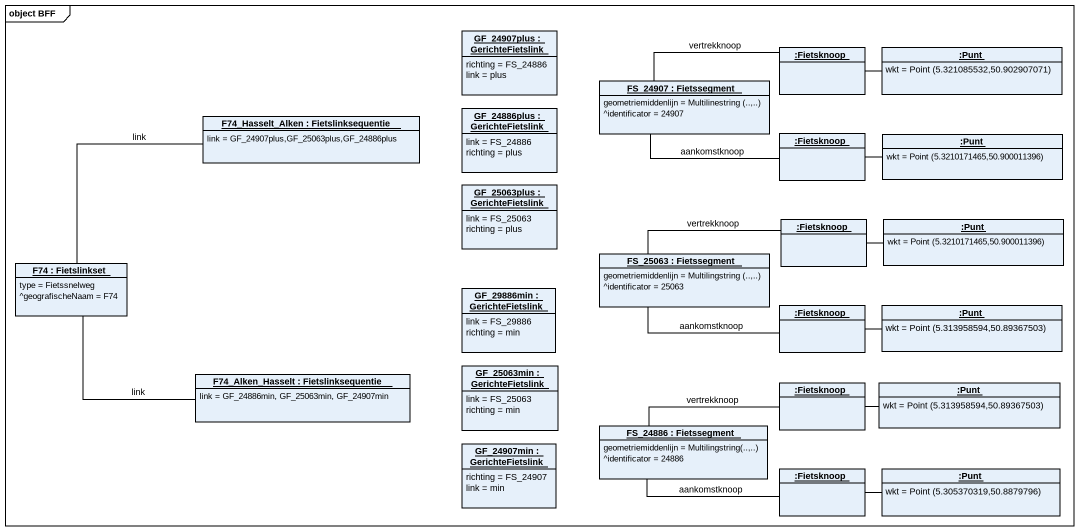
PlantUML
@startuml
mainframe object BFF
hide circle
hide empty members
object "GF_24907plus : GerichteFietslink" as GF_24907plus {
  richting = FS_24886
  link = plus
}
object ":Fietsknoop" as Fietsknoop
object ":Punt" as Punt {
  wkt = Point (5.321085532,50.902907071)
}
object "GF_24886plus : GerichteFietslink" as GF_24886plus {
  link = FS_24886
  richting = plus
}
object "FS_24907 : Fietssegment" as FS_24907 {
  geometriemiddenlijn = Multilinestring (..,..)
  ^identificator = 24907
}
object "F74_Hasselt_Alken : Fietslinksequentie" as F74_Hasselt_Alken {
  link = GF_24907plus,GF_25063plus,GF_24886plus
}
object ":Fietsknoop" as Fietsknoop_2
object ":Punt" as Punt_2 {
  wkt = Point (5.3210171465,50.900011396)
}
object "GF_25063plus : GerichteFietslink" as GF_25063plus {
  link = FS_25063
  richting = plus
}
object ":Fietsknoop" as Fietsknoop_3
object ":Punt" as Punt_3 {
  wkt = Point (5.3210171465,50.900011396)
}
object "F74 : Fietslinkset" as F74 {
  type = Fietssnelweg
  ^geografischeNaam = F74
}
object "FS_25063 : Fietssegment" as FS_25063 {
  geometriemiddenlijn = Multilingstring (..,..)
  ^identificator = 25063
}
object "GF_29886min : GerichteFietslink" as GF_29886min {
  link = FS_29886
  richting = min
}
object ":Fietsknoop" as Fietsknoop_4
object ":Punt" as Punt_4 {
  wkt = Point (5.313958594,50.89367503)
}
object "F74_Alken_Hasselt : Fietslinksequentie" as F74_Alken_Hasselt {
  link = GF_24886min, GF_25063min, GF_24907min
}
object "GF_25063min : GerichteFietslink" as GF_25063min {
  link = FS_25063
  richting = min
}
object ":Fietsknoop" as Fietsknoop_5
object ":Punt" as Punt_5 {
  wkt = Point (5.313958594,50.89367503)
}
object "GF_24907min : GerichteFietslink" as GF_24907min {
  richting = FS_24907
  link = min
}
object "FS_24886 : Fietssegment" as FS_24886 {
  geometriemiddenlijn = Multilingstring(..,..)
  ^identificator = 24886
}
object ":Fietsknoop" as Fietsknoop_6
object ":Punt" as Punt_6 {
  wkt = Point (5.305370319,50.8879796)
}
Fietsknoop -right- Punt
FS_24907 -right- Fietsknoop : vertrekknoop
FS_24907 -right- Fietsknoop_2 : aankomstknoop
Fietsknoop_2 -right- Punt_2
Fietsknoop_3 -right- Punt_3
F74 -up- F74_Hasselt_Alken : link
F74 -right- F74_Alken_Hasselt : link
FS_25063 -right- Fietsknoop_3 : vertrekknoop
FS_25063 -right- Fietsknoop_4 : aankomstknoop
Fietsknoop_4 -right- Punt_4
Fietsknoop_5 -right- Punt_5
FS_24886 -right- Fietsknoop_5 : vertrekknoop
FS_24886 -right- Fietsknoop_6 : aankomstknoop
Fietsknoop_6 -right- Punt_6
@enduml
